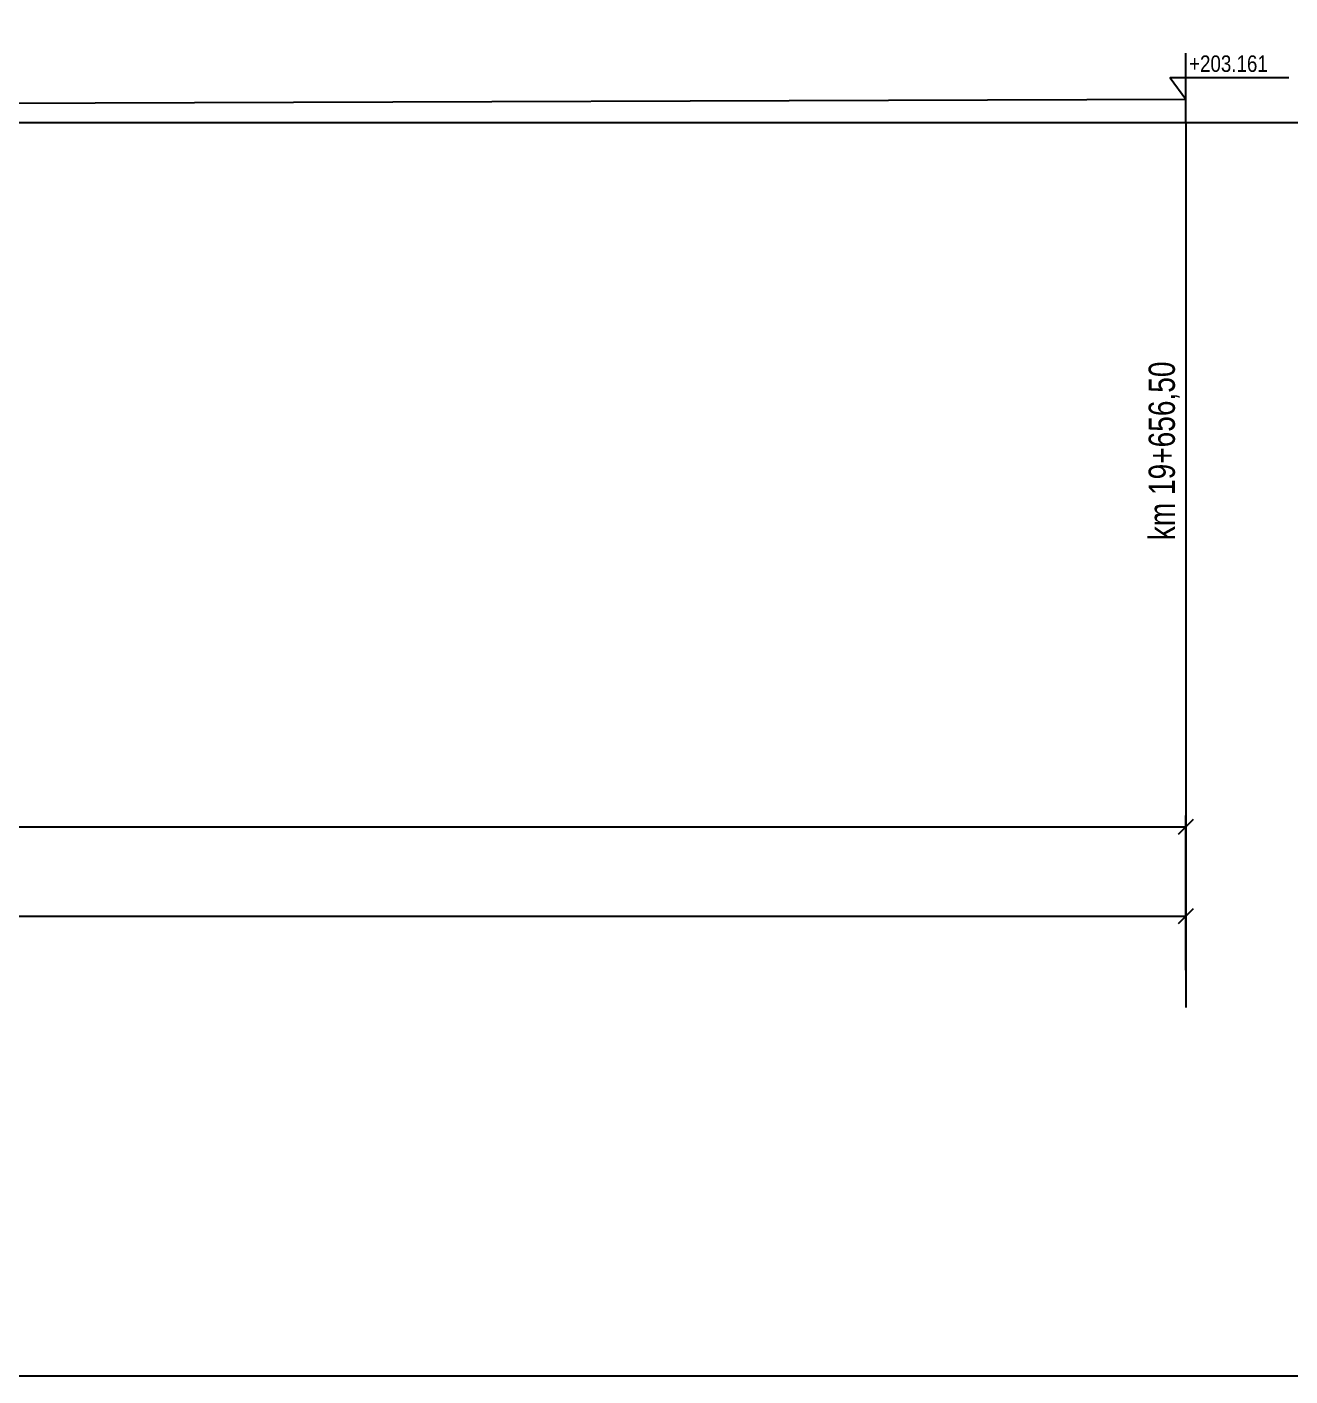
# Model space of a CAD drawing. Header units: millimetres. Extents: x -1069826 to 2704411, y -432732 to 412301.
# Drawn here: x -281788 to -113380, y -188295 to -8414 of the extents above; entities that cross this region are included whole.
import ezdxf

# ---------------------------------------------------------------- set-up
doc = ezdxf.new("R2010")
doc.units = ezdxf.units.MM
doc.header["$LTSCALE"] = 1000
doc.header["$MEASUREMENT"] = 0
doc.layers.add('0-T', color=7, linetype='Continuous')
doc.layers.add('0-T0-W', color=7, linetype='Continuous')
doc.styles.add('CDMSTYLE', font='CDMSIMPL', dxfattribs={"width": 0.8, "bigfont": 'CDMBIGPL'})
doc.dimstyles.new('CDMOG-ME-1000', dxfattribs={"dimscale": 1000, "dimtxt": 2.5, "dimasz": 1, "dimexe": 1.5, "dimexo": 5, "dimgap": 0.5, "dimtad": 1, "dimdec": 3, "dimlfac": 0.001, "dimrnd": 0.001, "dimzin": 1, "dimdsep": 46, "dimtxsty": 'CDMSTYLE', "dimblk": 'OBLIQUE', "dimblk1": 'OBLIQUE', "dimblk2": 'OBLIQUE', "dimsah": 1, "dimtsz": 1, "dimcen": -2.5, "dimclrd": 9, "dimclre": 9, "dimclrt": 9, "dimadec": 0, "dimazin": 0, "dimtfac": 1, "dimtmove": 2, "dimatfit": 3, "dimldrblk": 'OBLIQUE', "dimfxl": 1, "dimtvp": 1, "dimtolj": 1, "dimtzin": 0, "dimarcsym": 0})

# ---------------------------------------------------------------- blocks, each defined once
blk = doc.blocks.new('*D218')
at = {"color": 9, "linetype": 'ByBlock', "transparency": 16777216}
for p, q in [((-784761, -116061), (-782761, -114061)), ((-783761, -113712), (-783761, -116561)), ((-783761, -115061), (-127261, -115061)), ((-128261, -116061), (-126261, -114061)), ((-127261, -134174), (-127261, -113561))]:
    blk.add_line(p, q, dxfattribs=at)
at = {"layer": 'Defpoints', "color": 0, "linetype": 'ByBlock', "transparency": 16777216}
for p in [(-783761, -108712), (-127261, -115061), (-127261, -139174)]:
    blk.add_point(p, dxfattribs=at)
at = {"color": 9, "linetype": 'ByBlock', "transparency": 16777216, "insert": (-455511, -113311), "char_height": 2500, "attachment_point": 5, "style": 'CDMSTYLE'}
blk.add_mtext('\\A1;656.500', dxfattribs=at)
blk = doc.blocks.new('_OBLIQUE')
at = {"color": 0, "linetype": 'ByBlock'}
blk.add_line((-0.5, -0.5), (0.5, 0.5), dxfattribs=at)
blk = doc.blocks.new('*D219')
at = {"color": 9, "linetype": 'ByBlock', "transparency": 16777216}
for p, q in [((-558761, -138915), (-558761, -125471)), ((-127261, -134174), (-127261, -125471)), ((-559761, -127971), (-557761, -125971)), ((-558761, -126971), (-127261, -126971)), ((-128261, -127971), (-126261, -125971))]:
    blk.add_line(p, q, dxfattribs=at)
at = {"layer": 'Defpoints', "color": 0, "linetype": 'ByBlock', "transparency": 16777216}
for p in [(-127261, -126971), (-127261, -139174), (-558761, -143915)]:
    blk.add_point(p, dxfattribs=at)
at = {"color": 9, "linetype": 'ByBlock', "transparency": 16777216, "insert": (-343011, -125221), "char_height": 2500, "attachment_point": 5, "style": 'CDMSTYLE'}
blk.add_mtext('\\A1;431.500', dxfattribs=at)
blk = doc.blocks.new('00KOTA1')
at = {"color": 0, "linetype": 'Continuous'}
blk.add_lwpolyline([(13.74, 2.86), (-2.11, 2.86), (0, 0), (0, 6.11)], dxfattribs=at)
at = {"color": 0, "linetype": 'Continuous', "style": 'CDMSTYLE', "width": 0.85}
blk.add_attdef('%%P000.000', (0.42, 3.63), '', height=2.2, dxfattribs=at)

msp = doc.modelspace()

# ---------------------------------------------------------------- linework, layer by layer
at = {"layer": '0-T', "color": 4, "linetype": 'Continuous'}
for p, q in [((-558761.2321, -19459.1741), (-127261.2321, -18035.1741)), ((-127261.2321, -21196.1741), (-127261.2321, -18035.1741)), ((-127261.2321, -21196.1741), (-127261.2321, -139174.2453))]:
    msp.add_line(p, q, dxfattribs=at)
at = {"layer": '0-T', "color": 6, "linetype": 'Continuous'}
msp.add_line((-111335.3588, -21196.1741), (-909782.3154, -21196.1741), dxfattribs=at)
at = {"layer": '0-T', "color": 3, "linetype": 'Continuous'}
msp.add_lwpolyline([(-1069826.413, -188294.677), (-1069826.413, 162901.8808), (-28959.1443, 162901.8808), (-28959.1443, -188294.677), (-1069826.413, -188294.677)], close=True, dxfattribs=at)

# ---------------------------------------------------------------- block references
at = {"layer": '0-T0-W', "color": 1, "linetype": 'Continuous', "xscale": 1000, "yscale": 1000, "zscale": 1000}
msp.add_blockref('00KOTA1', (-127261.2321, -18035.1741), dxfattribs=at).add_auto_attribs({'%%P000.000': '+203.161'})

# ---------------------------------------------------------------- texts
at = {"layer": '0-T', "color": 2, "linetype": 'Continuous', "style": 'CDMSTYLE', "width": 0.8}
msp.add_text('km 19+656,50', height=3500, rotation=90, dxfattribs=at).set_placement((-128727.7312, -76853.5318))

# ---------------------------------------------------------------- dimensions: what is measured, and where the dimension line sits
at = {"layer": '0-T', "color": 3, "linetype": 'Continuous'}
for base, p1, picture, middle in [((-127261.2321, -115061.2038), (-783761.2321, -108712.1825), '*D218', (-455511.2321, -113311.2038)), ((-127261.2321, -126971.2676), (-558761.2321, -143914.5638), '*D219', (-343011.2321, -125221.2676))]:
    dim = msp.add_linear_dim(base=base, p1=p1, p2=(-127261.2321, -139174.2453), dimstyle='CDMOG-ME-1000', dxfattribs=at)
    dim.commit()
    dim.dimension.update_dxf_attribs({"geometry": picture, "text_midpoint": middle})

doc.saveas('drawing.dxf')
